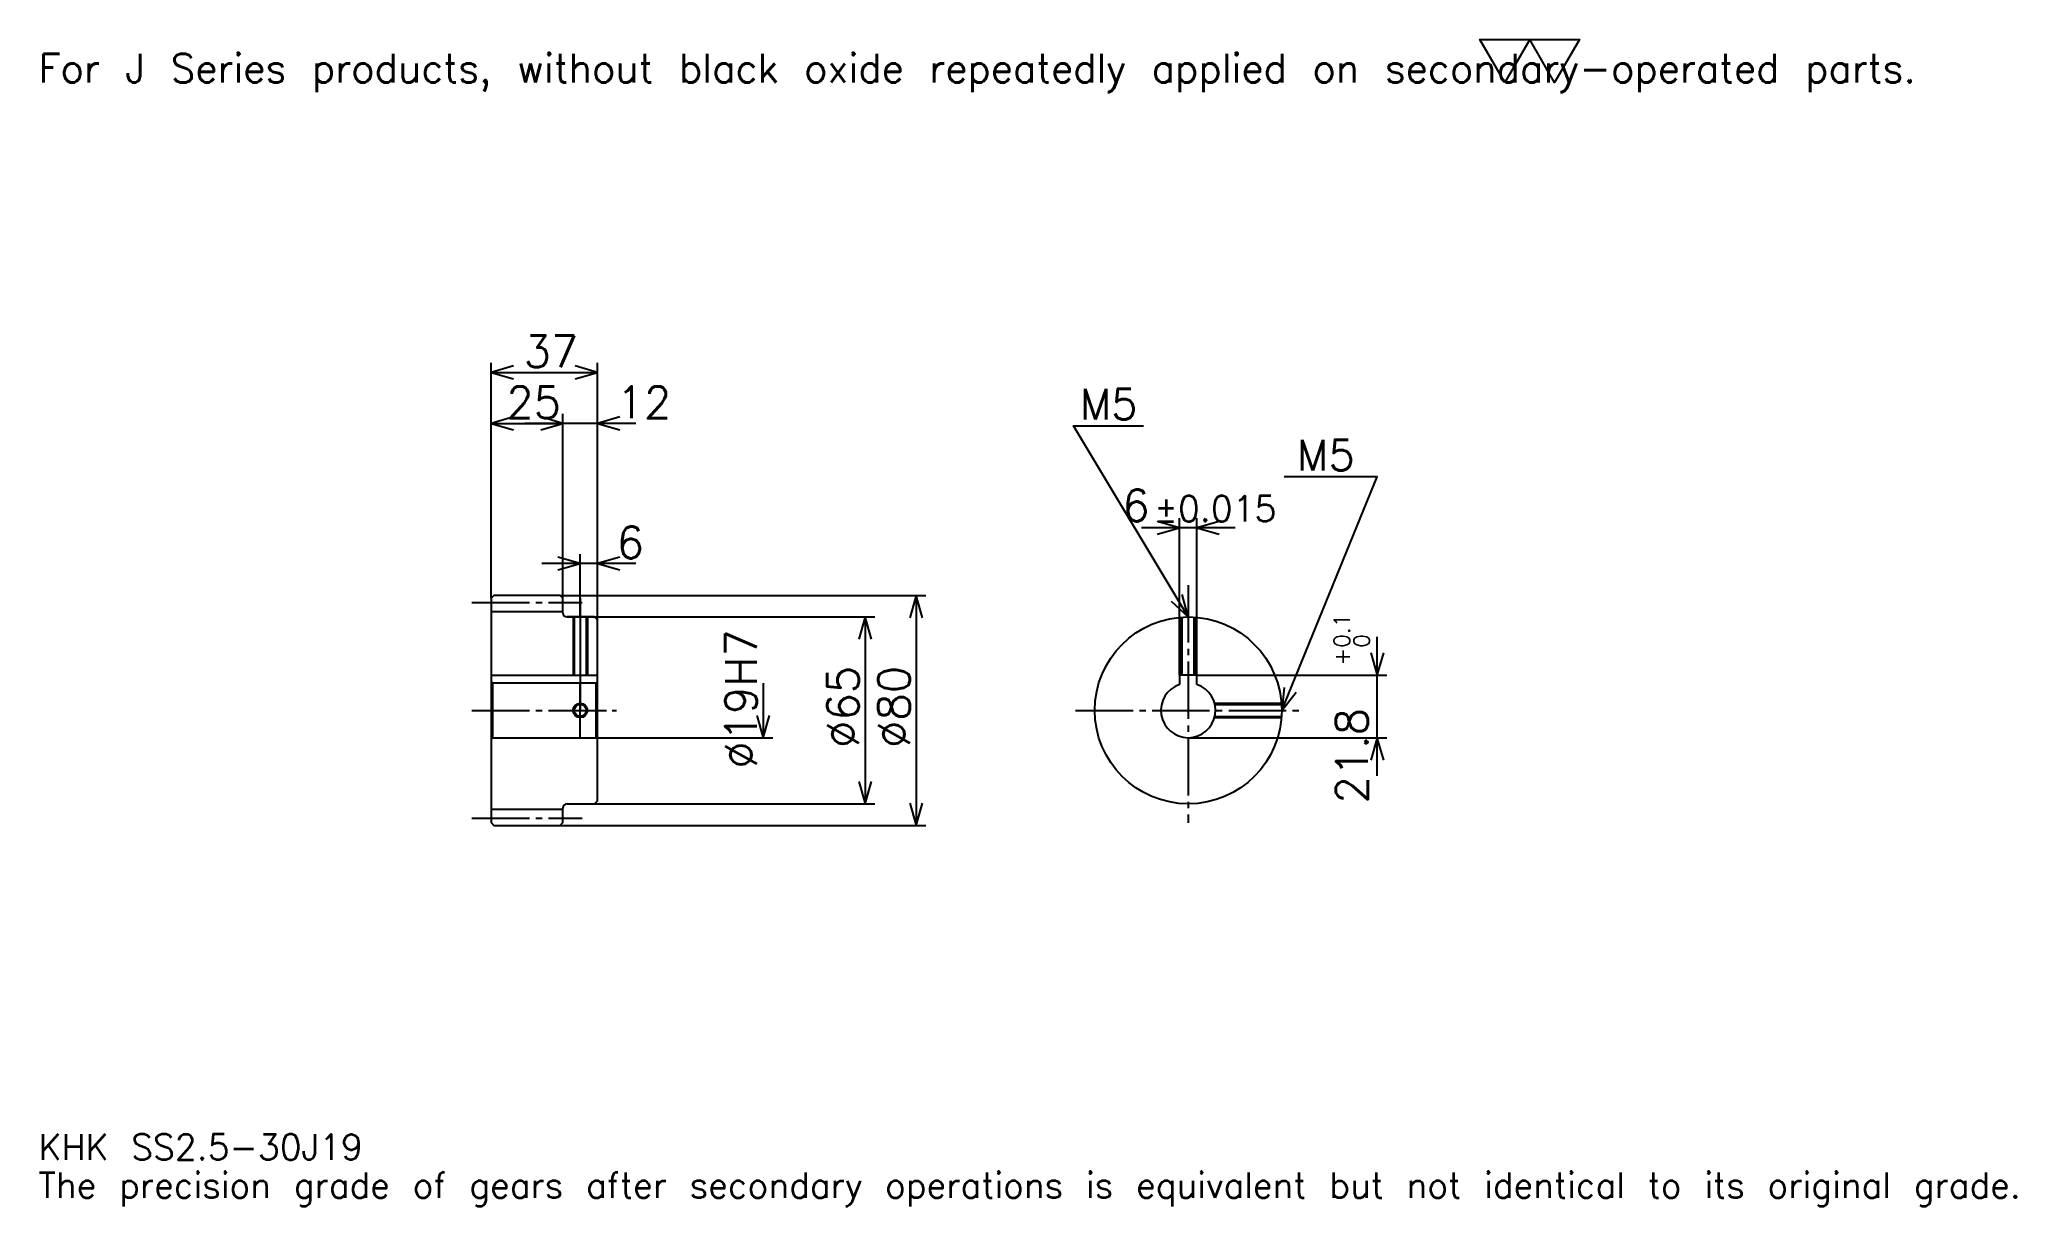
# Model space of a CAD drawing. Extents: x 23 to 710, y 8 to 414.
import ezdxf

# ---------------------------------------------------------------- set-up
doc = ezdxf.new("R2010")
doc.units = 0
doc.linetypes.add('DASHDOT', pattern=[26.608695, 19.956522, -2.217391, 2.217391, -2.217391])
doc.layers.get('0').update_dxf_attribs({"linetype": 'CONTINUOUS'})
doc.layers.add('DASHDOT', color=6, linetype='DASHDOT')
doc.styles.add('KANJI', font='TXT', dxfattribs={"bigfont": 'BIGFONT'})

msp = doc.modelspace()

# ---------------------------------------------------------------- linework, layer by layer
at = {"color": 5}
for p, q in [((179.608688, 220.717392), (179.608688, 301.652161)), ((179.608688, 298.32608), (216.608688, 298.32608)), ((216.608688, 220.717392), (216.608688, 301.652161)), ((204.608688, 220.717392), (204.608688, 283.913055)), ((179.608688, 280.586975), (204.608688, 280.586975)), ((229.91304, 280.586975), (191.304337, 280.586975)), ((419.065216, 193.017395), (419.065216, 247.58696)), ((425.065216, 193.017395), (425.065216, 247.58696)), ((438.369568, 244.260864), (405.760864, 244.260864)), ((210.608688, 220.717392), (210.608688, 235.130432)), ((229.91304, 231.804352), (197.304337, 231.804352)), ((179.608688, 219.717392), (179.608688, 220.717392)), ((203.608688, 220.717392), (216.608688, 220.717392)), ((204.608688, 219.717392), (204.608688, 220.717392)), ((210.608688, 213.217392), (210.608688, 220.717392)), ((210.608688, 213.217392), (210.608688, 220.717392)), ((216.608688, 220.717392), (330.804321, 220.717392)), ((216.608688, 212.217392), (216.608688, 220.717392)), ((327.478271, 220.717392), (327.478271, 140.717392)), ((206.108688, 213.217392), (216.608688, 213.217392)), ((216.608688, 213.217392), (313.065186, 213.217392)), ((309.739136, 213.217392), (309.739136, 148.217392)), ((487.826111, 157.91304), (487.826111, 206.321747)), ((425.065216, 193.017395), (491.152161, 193.017395)), ((274.260864, 190.217392), (274.260864, 171.217392)), ((216.608688, 171.217392), (277.586945, 171.217392)), ((422.065216, 171.217392), (491.152161, 171.217392)), ((206.108688, 148.217392), (216.608688, 148.217392)), ((216.608688, 148.217392), (313.065186, 148.217392)), ((203.608688, 140.717392), (216.608688, 140.717392)), ((216.608688, 140.717392), (330.804321, 140.717392))]:
    msp.add_line(p, q, dxfattribs=at)
at = {"color": 4}
for p, q in [((179.608688, 215.092392), (204.608688, 215.092392)), ((179.608688, 193.017395), (216.608688, 193.017395)), ((180.108688, 190.217392), (180.108688, 171.217392)), ((216.108688, 190.217392), (216.608688, 190.717392)), ((216.108688, 171.217392), (216.608688, 170.717392)), ((179.608688, 146.342392), (204.608688, 146.342392))]:
    msp.add_line(p, q, dxfattribs=at)
at = {"color": 7}
msp.add_lwpolyline([(532.173889, 399.130432), (523.526062, 414.119995), (558.117371, 414.119995), (549.469543, 399.130432), (540.821716, 414.119995), (532.173889, 399.130432)], dxfattribs=at)
at = {"color": 5}
for points in [[(187.369553, 300.543488), (179.608688, 298.32608), (187.369553, 296.108704)], [(208.847824, 296.108704), (216.608688, 298.32608), (208.847824, 300.543488)], [(187.369553, 282.804352), (179.608688, 280.586975), (187.369553, 278.369568)], [(196.847824, 278.369568), (204.608688, 280.586975), (196.847824, 282.804352)], [(196.847824, 278.369568), (204.608688, 280.586975), (196.847824, 282.804352)], [(224.369553, 282.804352), (216.608688, 280.586975), (224.369553, 278.369568)], [(422.065216, 213.217392), (382.152161, 279.739136), (406.543457, 279.739136)], [(454.565186, 180.717392), (487.82605, 262), (455.452148, 262)], [(411.304352, 242.043472), (419.065216, 244.260864), (411.304352, 246.478256)], [(432.82608, 246.478256), (425.065216, 244.260864), (432.82608, 242.043472)], [(202.847824, 229.58696), (210.608688, 231.804352), (202.847824, 234.021744)], [(224.369553, 234.021744), (216.608688, 231.804352), (224.369553, 229.58696)], [(329.695648, 212.956528), (327.478271, 220.717392), (325.260864, 212.956528)], [(416.170898, 218.731445), (422.065216, 213.217392), (419.973694, 221.013123)], [(311.956512, 205.456528), (309.739136, 213.217392), (307.521729, 205.456528)], [(485.608704, 200.778259), (487.826111, 193.017395), (490.043457, 200.778259)], [(455.452148, 188.739929), (454.565186, 180.717392), (459.556641, 187.060394)], [(272.043457, 178.978256), (274.260864, 171.217392), (276.478271, 178.978256)], [(490.043457, 163.456528), (487.826111, 171.217392), (485.608704, 163.456528)], [(307.521729, 155.978256), (309.739136, 148.217392), (311.956512, 155.978256)], [(325.260864, 148.478256), (327.478271, 140.717392), (329.695648, 148.478256)]]:
    msp.add_lwpolyline(points, dxfattribs=at)
at = {"color": 4}
for points in [[(204.608688, 214.717392), (204.608688, 219.717392), (203.608688, 220.717392), (180.608688, 220.717392), (179.608688, 219.717392), (179.608688, 170.717392)], [(206.108688, 148.217392), (215.608688, 148.217392), (216.608688, 149.217392), (216.608688, 212.217392), (215.608688, 213.217392), (206.108688, 213.217392)], [(208.108688, 213.217392), (208.108688, 193.017395)], [(208.543686, 213.217392), (208.543686, 193.017395)], [(212.673691, 213.217392), (212.673691, 193.017395)], [(213.108688, 213.217392), (213.108688, 193.017395)], [(420.000214, 193.017395), (420.000214, 213.151718)], [(424.130219, 193.017395), (424.130219, 213.151718)], [(419.565216, 193.017395), (419.565216, 213.121094)], [(424.565216, 193.017395), (424.565216, 213.121094)], [(425.065216, 189.731262), (425.065216, 193.017395), (419.065216, 193.017395), (419.065216, 189.731262)], [(179.608688, 170.717392), (180.108688, 171.217392), (216.108688, 171.217392), (216.108688, 190.217392), (180.108688, 190.217392), (179.608688, 190.717392)], [(431.230347, 183.217392), (454.468933, 183.217392)], [(431.338074, 182.782394), (454.499573, 182.782394)], [(431.230347, 178.217392), (454.468933, 178.217392)], [(431.338074, 178.65239), (454.499573, 178.65239)], [(179.608688, 170.717392), (179.608688, 141.717392), (180.608688, 140.717392), (203.608688, 140.717392), (204.608688, 141.717392), (204.608688, 146.717392)]]:
    msp.add_lwpolyline(points, dxfattribs=at)
for centre, radius in [((422.065216, 180.717392), 32.5), ((210.608688, 180.717392), 2.065)]:
    msp.add_circle(centre, radius, dxfattribs=at)
at = {"color": 7}
msp.add_circle((210.608688, 180.717392), 2.5, dxfattribs=at)
at = {"color": 4}
for centre, radius, start, end in [((206.108688, 214.717392), 1.5, 180, 270), ((422.065216, 180.717392), 9.5, 108.408480326, 71.591519674), ((206.108688, 146.717392), 1.5, 90, 180)]:
    msp.add_arc(centre, radius, start, end, dxfattribs=at)
at = {"layer": 'DASHDOT', "color": 7}
for p, q in [((422.065216, 224.304352), (422.065216, 141.565216)), ((172.956512, 218.217392), (211.260864, 218.217392)), ((210.608688, 213.217392), (210.608688, 180.717392)), ((172.956512, 180.717392), (223.260864, 180.717392)), ((382.913025, 180.717392), (461.217407, 180.717392)), ((172.956512, 143.217392), (211.260864, 143.217392))]:
    msp.add_line(p, q, dxfattribs=at)
for points in [[(210.608688, 219.869568), (210.608688, 186.365219)], [(210.608688, 171.565216), (210.608688, 189.869568)], [(201.456512, 180.717392), (219.760864, 180.717392)]]:
    msp.add_lwpolyline(points, dxfattribs=at)

# ---------------------------------------------------------------- texts
at = {"color": 7, "style": 'KANJI'}
for s, height, p in [('For J Series products, without black oxide repeatedly applied on secondary-operated parts.', 9.978261, (22.173914, 399.130432)), ('37', 11.086957, (190.902161, 300.100006)), ('25', 11.086957, (184.902161, 282.36087)), ('12', 11.086957, (223.260864, 282.36087)), ('M5', 10.643479, (384.369568, 281.956512)), ('M5', 10.643479, (459.886963, 264.217407)), ('6', 11.086957, (399.179565, 246.478256)), ('%%p0.015', 8.869565, (410.154266, 246.478256)), ('6', 11.086957, (223.260864, 233.578262)), ('KHK SS2.5-30J19', 8.869565, (22.173914, 24.391304)), ('The precision grade of gears after secondary operations is equivalent but not identical to its original grade.', 8.869565, (22.173914, 11.086957))]:
    msp.add_text(s, height=height, dxfattribs=at).set_placement(p)
for s, height, p in [('%%c19H7', 11.086957, (272.043457, 160.483704)), ('0.1', 5.543478, (478.291321, 202.521942)), ('0', 5.543478, (485.165222, 202.521942)), ('+', 5.543478, (478.291321, 196.313248)), ('%%c65', 11.086957, (307.521729, 167.690216)), ('%%c80', 11.086957, (325.260864, 167.690216)), ('21.8', 11.086957, (484.5, 148.324509))]:
    msp.add_text(s, height=height, rotation=90, dxfattribs=at).set_placement(p)

doc.saveas('drawing.dxf')
